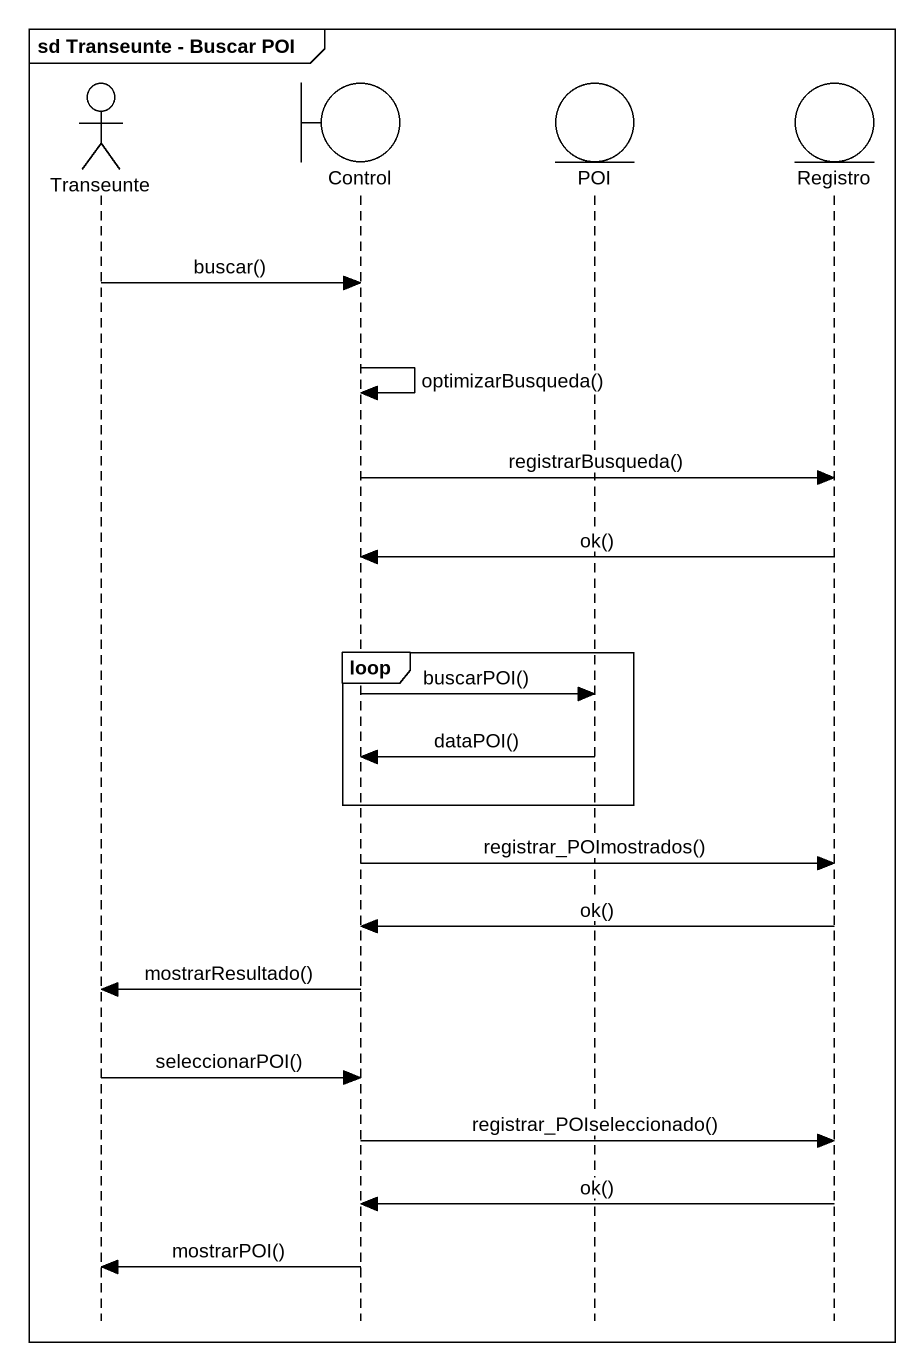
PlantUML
@startuml
mainframe sd Transeunte - Buscar POI
hide footbox
actor Transeunte
boundary "Control" as Control_
entity POI
entity Registro

Transeunte -> Control_ : buscar()
Control_ -> Control_ : optimizarBusqueda()
Control_ -> Registro : registrarBusqueda()
Registro -> Control_ : ok()
loop
  Control_ -> POI : buscarPOI()
  POI -> Control_ : dataPOI()
end
Control_ -> Registro : registrar_POImostrados()
Registro -> Control_ : ok()
Control_ -> Transeunte : mostrarResultado()
Transeunte -> Control_ : seleccionarPOI()
Control_ -> Registro : registrar_POIseleccionado()
Registro -> Control_ : ok()
Control_ -> Transeunte : mostrarPOI()
@enduml
